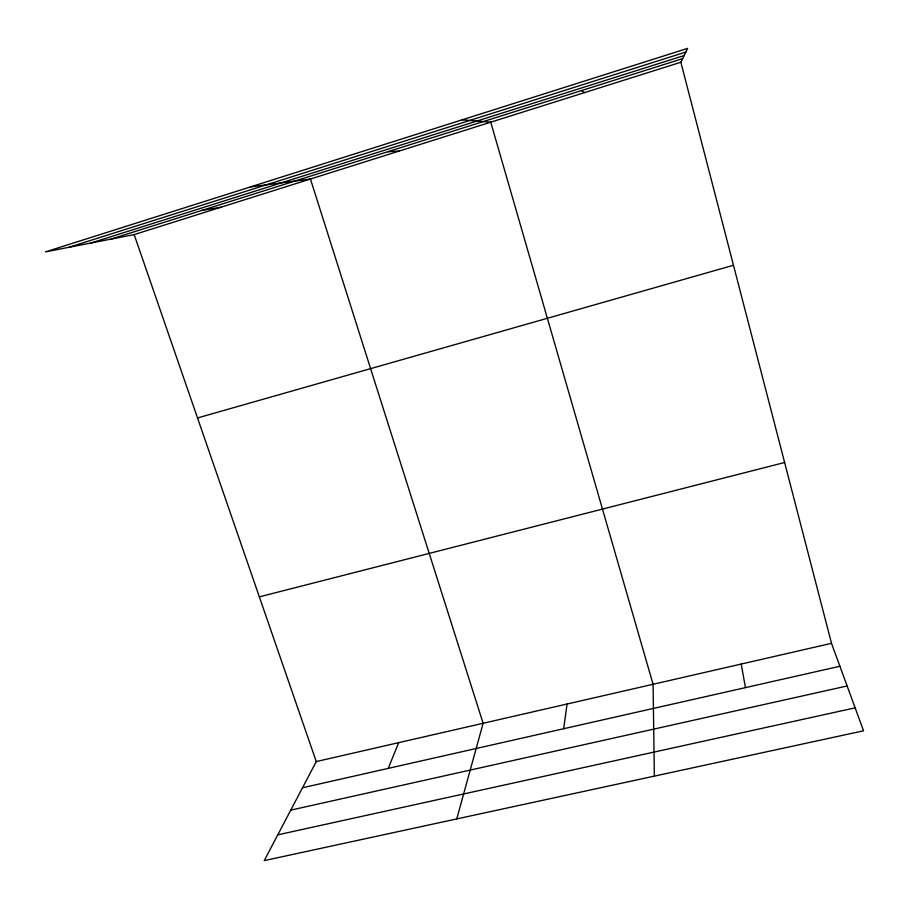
<?xml version="1.0" encoding="UTF-8"?>
<svg xmlns="http://www.w3.org/2000/svg" width="909" height="909" viewBox="0 0 909 909"><rect width="100%" height="100%" fill="white"/><g stroke="black" fill="none" stroke-linecap="round" stroke-linejoin="round"><path stroke-width="1.36" d="M563.671 728.723L567.068 704.02M456.738 818.929L483.122 723.28L310.446 179.028L250.498 186.902M388.234 768.389L398.676 742.653M680.852 62.255L687.613 48.382L45.45 251.873L134.168 234.602L680.852 62.255L831.508 643.333L863.55 730.813L264.235 860.618L316.264 761.572L134.168 234.602M68.766 247.339L685.818 52.063M90.957 243.01L684.125 55.551M110.932 239.124L682.602 58.653M197.526 417.947L733.483 265.258M259.349 596.861L784.626 462.499M316.264 761.572L831.508 643.333M302.504 787.773L839.916 666.263M290.744 810.135L847.131 685.965M277.768 834.848L855.142 707.85M201.605 210.502L221.148 207.184M387.768 151.735L399.415 150.974M462.204 119.818L490.746 122.192L653.071 684.284L654.366 776.127M581.555 90.559L584.521 92.627M741.199 664.059L745.46 687.624"/></g></svg>
